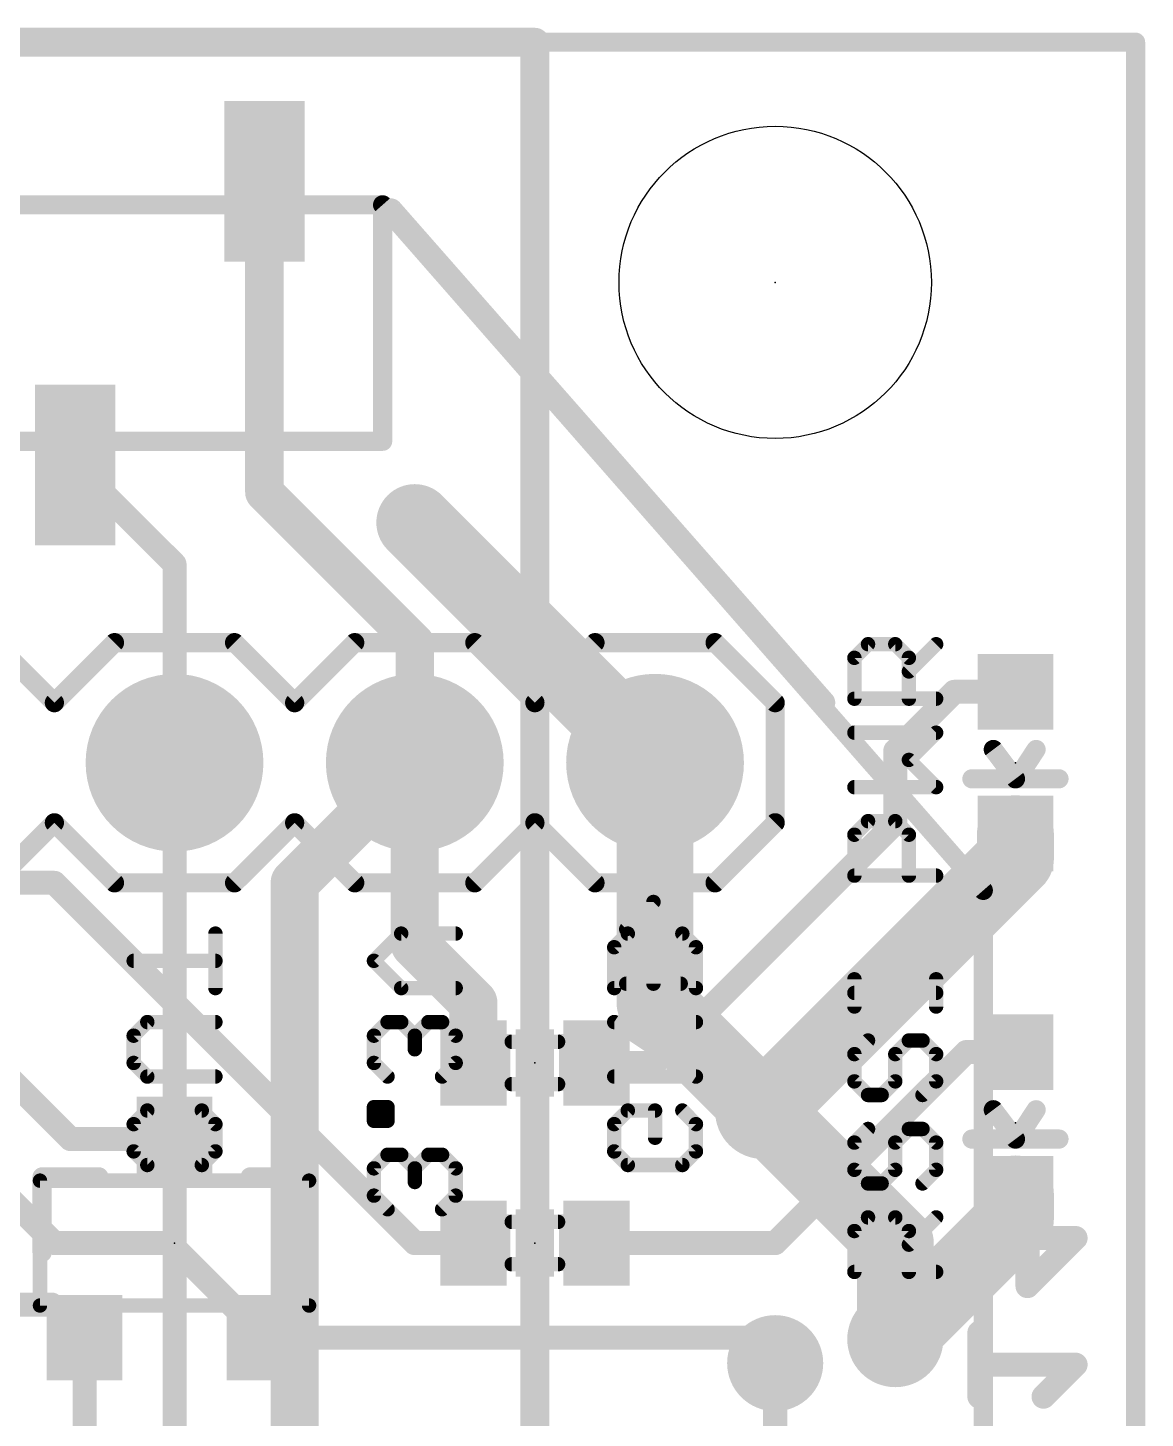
# Model space of a CAD drawing. Extents: x -1.3 to 34.4, y -29.2 to 28.1.
# Drawn here: x 22.58 to 34.39, y 13.39 to 28.09 of the extents above; entities that cross this region are included whole.
import ezdxf

# ---------------------------------------------------------------- set-up
doc = ezdxf.new("R2010")
doc.units = 0
for name, color, linetype in [('1', 12, 'CONTINUOUS'), ('16', 132, 'CONTINUOUS'), ('17', 110, 'CONTINUOUS'), ('18', 110, 'CONTINUOUS'), ('20', 53, 'CONTINUOUS'), ('21', 41, 'CONTINUOUS'), ('22', 40, 'CONTINUOUS'), ('23', 53, 'CONTINUOUS'), ('51', 53, 'CONTINUOUS')]:
    doc.layers.add(name, color=color, linetype=linetype)

# ---------------------------------------------------------------- blocks, each defined once
blk = doc.blocks.new('RECT')
blk.add_solid([(-0.5, -0.5), (0.5, -0.5), (-0.5, 0.5), (0.5, 0.5)])
blk = doc.blocks.new('ROUNDP')
at = {"const_width": 0.5}
blk.add_lwpolyline([(0, -0.25, 1), (0, 0.25, 1), (0, -0.25)], format="xyb", dxfattribs=at)
blk = doc.blocks.new('ROUNDV')
at = {"const_width": 0.5}
blk.add_lwpolyline([(0, -0.25, 1), (0, 0.25, 1), (0, -0.25)], format="xyb", dxfattribs=at)

msp = doc.modelspace()

# ---------------------------------------------------------------- linework, layer by layer
at = {"layer": '1'}
for points, const_width in [([(0, 27.94), (27.94, 27.94)], 0.3048), ([(27.94, 27.94), (27.94, 0)], 0.3048), ([(25.08, 23.18), (25.08, 26.47)], 0.4064), ([(24.13, 22.42), (23.08, 23.47)], 0.254), ([(26.67, 21.59), (25.08, 23.18)], 0.4064), ([(24.13, 20.32), (24.13, 22.42)], 0.254), ([(26.67, 20.32), (26.67, 21.59)], 0.4064), ([(31.75, 20.447), (32.373, 21.07)], 0.254), ([(32.373, 21.07), (33.02, 21.07)], 0.254), ([(26.67, 20.32), (26.67, 18.4)], 0.508), ([(31.75, 19.685), (31.75, 20.447)], 0.254), ([(33.02, 19.57), (33.02, 19.304)], 0.8128), ([(29.21, 17.145), (31.75, 19.685)], 0.254), ([(33.02, 19.304), (30.353, 16.637)], 0.8128), ([(22.86, 19.05), (15.24, 19.05)], 0.254), ([(26.67, 15.24), (22.86, 19.05)], 0.254), ([(26.67, 18.4), (27.29, 17.78)], 0.508), ([(27.29, 17.78), (27.29, 17.145)], 0.508), ([(23.03, 16.34), (22.098, 17.272)], 0.254), ([(30.48, 15.24), (32.5, 17.26)], 0.254), ([(32.5, 17.26), (33.02, 17.26)], 0.254), ([(28.59, 17.145), (29.21, 17.145)], 0.254), ([(24.13, 16.34), (23.03, 16.34)], 0.254), ([(33.02, 15.76), (33.02, 15.494)], 0.8128), ([(22.21, 15.89), (22.86, 15.24)], 0.254), ([(33.02, 15.494), (31.75, 14.224)], 0.8128), ([(22.86, 15.24), (24.08, 15.24)], 0.254), ([(24.08, 15.24), (25.08, 14.24)], 0.254), ([(27.29, 15.24), (26.67, 15.24)], 0.254), ([(28.59, 15.24), (30.48, 15.24)], 0.254), ([(21.59, 14.59), (22.83, 14.59)], 0.254), ([(22.83, 14.59), (23.18, 14.24)], 0.254), ([(23.18, 14.24), (23.18, 12.761)], 0.254), ([(25.08, 14.24), (30.21, 14.24)], 0.254), ([(30.21, 14.24), (30.48, 13.97)], 0.254)]:
    msp.add_lwpolyline(points, dxfattribs=dict(at, const_width=const_width))
for points, const_width in [([(28.0162, 27.94, 1), (27.8638, 27.94)], 0.1524), ([(27.94, 27.8638, 1), (27.94, 28.0162)], 0.1524), ([(25.1816, 26.47, 1), (24.9784, 26.47)], 0.2032), ([(23.1249, 23.5149, 1), (23.0351, 23.4251)], 0.127), ([(25.1518, 23.2518, 1), (25.0082, 23.1082)], 0.2032), ([(24.9784, 23.18, 1), (25.1816, 23.18)], 0.2032), ([(24.1935, 22.42, 1), (24.0665, 22.42)], 0.127), ([(24.0851, 22.3751, 1), (24.1749, 22.4649)], 0.127), ([(26.7716, 21.59, 1), (26.5684, 21.59)], 0.2032), ([(26.5982, 21.5182, 1), (26.7418, 21.6618)], 0.2032), ([(32.373, 21.1335, 1), (32.373, 21.0065)], 0.127), ([(32.4179, 21.0251, 1), (32.3281, 21.1149)], 0.127), ([(33.02, 21.0065, 1), (33.02, 21.1335)], 0.127), ([(26.797, 20.32, 1), (26.543, 20.32)], 0.254), ([(31.8135, 20.447, 1), (31.6865, 20.447)], 0.127), ([(31.7051, 20.4919, 1), (31.7949, 20.4021)], 0.127), ([(24.0665, 20.32, 1), (24.1935, 20.32)], 0.127), ([(26.5684, 20.32, 1), (26.7716, 20.32)], 0.2032), ([(33.2232, 19.57, 1), (32.8168, 19.57)], 0.4064), ([(31.6865, 19.685, 1), (31.8135, 19.685)], 0.127), ([(31.7949, 19.6401, 1), (31.7051, 19.7299)], 0.127), ([(33.1637, 19.1603, 1), (32.8763, 19.4477)], 0.4064), ([(32.8168, 19.304, 1), (33.2232, 19.304)], 0.4064), ([(22.9049, 19.0949, 1), (22.8151, 19.0051)], 0.127), ([(22.86, 18.9865, 1), (22.86, 19.1135)], 0.127), ([(26.7598, 18.4898, 1), (26.5802, 18.3102)], 0.254), ([(26.543, 18.4, 1), (26.797, 18.4)], 0.254), ([(27.417, 17.78, 1), (27.163, 17.78)], 0.254), ([(27.2002, 17.6902, 1), (27.3798, 17.8698)], 0.254), ([(32.5, 17.3235, 1), (32.5, 17.1965)], 0.127), ([(32.5449, 17.2151, 1), (32.4551, 17.3049)], 0.127), ([(33.02, 17.1965, 1), (33.02, 17.3235)], 0.127), ([(27.163, 17.145, 1), (27.417, 17.145)], 0.254), ([(28.59, 17.2085, 1), (28.59, 17.0815)], 0.127), ([(29.1651, 17.1899, 1), (29.2549, 17.1001)], 0.127), ([(29.21, 17.0815, 1), (29.21, 17.2085)], 0.127), ([(30.2093, 16.7807, 1), (30.4967, 16.4933)], 0.4064), ([(23.03, 16.4035, 1), (23.03, 16.2765)], 0.127), ([(22.9851, 16.2951, 1), (23.0749, 16.3849)], 0.127), ([(24.13, 16.2765, 1), (24.13, 16.4035)], 0.127), ([(33.2232, 15.76, 1), (32.8168, 15.76)], 0.4064), ([(33.1637, 15.3503, 1), (32.8763, 15.6377)], 0.4064), ([(32.8168, 15.494, 1), (33.2232, 15.494)], 0.4064), ([(22.86, 15.3035, 1), (22.86, 15.1765)], 0.127), ([(22.8151, 15.1951, 1), (22.9049, 15.2849)], 0.127), ([(24.1249, 15.2849, 1), (24.0351, 15.1951)], 0.127), ([(24.08, 15.1765, 1), (24.08, 15.3035)], 0.127), ([(26.67, 15.3035, 1), (26.67, 15.1765)], 0.127), ([(26.6251, 15.1951, 1), (26.7149, 15.2849)], 0.127), ([(27.29, 15.1765, 1), (27.29, 15.3035)], 0.127), ([(28.59, 15.3035, 1), (28.59, 15.1765)], 0.127), ([(30.4351, 15.2849, 1), (30.5249, 15.1951)], 0.127), ([(30.48, 15.1765, 1), (30.48, 15.3035)], 0.127), ([(22.8749, 14.6349, 1), (22.7851, 14.5451)], 0.127), ([(22.83, 14.5265, 1), (22.83, 14.6535)], 0.127), ([(31.6063, 14.3677, 1), (31.8937, 14.0803)], 0.4064), ([(23.2435, 14.24, 1), (23.1165, 14.24)], 0.127), ([(23.1351, 14.1951, 1), (23.2249, 14.2849)], 0.127), ([(25.08, 14.3035, 1), (25.08, 14.1765)], 0.127), ([(25.0351, 14.1951, 1), (25.1249, 14.2849)], 0.127), ([(30.2549, 14.2849, 1), (30.1651, 14.1951)], 0.127), ([(30.21, 14.1765, 1), (30.21, 14.3035)], 0.127), ([(30.4351, 13.9251, 1), (30.5249, 14.0149)], 0.127)]:
    msp.add_lwpolyline(points, format="xyb", dxfattribs=dict(at, const_width=const_width))
at = {"layer": '16'}
for points, const_width in [([(0, 27.94), (27.94, 27.94)], 0.3048), ([(27.94, 27.94), (27.94, 0)], 0.3048), ([(29.21, 20.32), (26.67, 22.86)], 0.8128), ([(29.21, 20.32), (29.21, 17.78)], 0.8128), ([(24.13, 17.78), (24.13, 20.32)], 0.254), ([(25.4, 19.05), (26.67, 20.32)], 0.508), ([(25.4, 12.7), (25.4, 19.05)], 0.508), ([(29.21, 17.78), (30.353, 16.637)], 0.8128), ([(24.13, 17.78), (24.13, 12.7)], 0.254), ([(30.353, 16.637), (31.75, 15.24)], 0.8128), ([(31.75, 15.24), (31.75, 14.224)], 0.8128), ([(33.1474, 14.7848), (33.1474, 15.4627)], 0.254), ([(32.639, 15.2932), (33.6559, 15.2932)], 0.254), ([(33.6559, 15.2932), (33.1474, 14.7848)], 0.254), ([(32.639, 13.6154), (32.639, 14.2933)], 0.254), ([(30.48, 13.97), (30.48, 11.43)], 0.254), ([(33.6559, 13.9544), (32.639, 13.9544)], 0.254), ([(33.3169, 13.6154), (33.6559, 13.9544)], 0.254)]:
    msp.add_lwpolyline(points, dxfattribs=dict(at, const_width=const_width))
for points, const_width in [([(28.0162, 27.94, 1), (27.8638, 27.94)], 0.1524), ([(27.94, 27.8638, 1), (27.94, 28.0162)], 0.1524), ([(26.8137, 23.0037, 1), (26.5263, 22.7163)], 0.4064), ([(29.4132, 20.32, 1), (29.0068, 20.32)], 0.4064), ([(29.0663, 20.1763, 1), (29.3537, 20.4637)], 0.4064), ([(24.1935, 20.32, 1), (24.0665, 20.32)], 0.127), ([(26.7598, 20.2302, 1), (26.5802, 20.4098)], 0.254), ([(25.527, 19.05, 1), (25.273, 19.05)], 0.254), ([(25.3102, 19.1398, 1), (25.4898, 18.9602)], 0.254), ([(29.3537, 17.9237, 1), (29.0663, 17.6363)], 0.4064), ([(29.0068, 17.78, 1), (29.4132, 17.78)], 0.4064), ([(24.1935, 17.78, 1), (24.0665, 17.78)], 0.127), ([(24.0665, 17.78, 1), (24.1935, 17.78)], 0.127), ([(30.4967, 16.7807, 1), (30.2093, 16.4933)], 0.4064), ([(30.2093, 16.4933, 1), (30.4967, 16.7807)], 0.4064), ([(31.9532, 15.24, 1), (31.5468, 15.24)], 0.4064), ([(31.6063, 15.0963, 1), (31.8937, 15.3837)], 0.4064), ([(33.2109, 15.4627, 1), (33.0839, 15.4627)], 0.127), ([(32.639, 15.3567, 1), (32.639, 15.2297)], 0.127), ([(33.7008, 15.2483, 1), (33.611, 15.3381)], 0.127), ([(33.6559, 15.2297, 1), (33.6559, 15.3567)], 0.127), ([(33.1025, 14.8297, 1), (33.1923, 14.7399)], 0.127), ([(33.0839, 14.7848, 1), (33.2109, 14.7848)], 0.127), ([(31.5468, 14.224, 1), (31.9532, 14.224)], 0.4064), ([(32.7025, 14.2933, 1), (32.5755, 14.2933)], 0.127), ([(30.5435, 13.97, 1), (30.4165, 13.97)], 0.127), ([(32.639, 14.0179, 1), (32.639, 13.8909)], 0.127), ([(33.7008, 13.9095, 1), (33.611, 13.9993)], 0.127), ([(33.6559, 13.8909, 1), (33.6559, 14.0179)], 0.127), ([(32.5755, 13.6154, 1), (32.7025, 13.6154)], 0.127), ([(33.272, 13.6603, 1), (33.3618, 13.5705)], 0.127)]:
    msp.add_lwpolyline(points, format="xyb", dxfattribs=dict(at, const_width=const_width))
at = {"layer": '20', "const_width": 0.2032}
for points in [[(0, 27.94), (34.29, 27.94)], [(34.29, 0), (34.29, 27.94)]]:
    msp.add_lwpolyline(points, dxfattribs=at)
at = {"layer": '20', "const_width": 0.1016}
for points in [[(34.3408, 27.94, 1), (34.2392, 27.94)], [(34.29, 27.8892, 1), (34.29, 27.9908)]]:
    msp.add_lwpolyline(points, format="xyb", dxfattribs=at)
at = {"layer": '20'}
msp.add_circle((30.48, 25.4), 1.651, dxfattribs=at)
at = {"layer": '21'}
for points, const_width in [([(26.33, 26.22), (25.68, 26.22)], 0.2032), ([(26.33, 23.72), (26.33, 26.22)], 0.2032), ([(26.416, 26.162), (30.988, 20.955)], 0.254), ([(25.68, 23.72), (26.33, 23.72)], 0.2032), ([(22.225, 21.59), (22.86, 20.955)], 0.2032), ([(23.495, 21.59), (22.86, 20.955)], 0.2032), ([(23.495, 21.59), (24.765, 21.59)], 0.2032), ([(24.765, 21.59), (25.4, 20.955)], 0.2032), ([(26.035, 21.59), (25.4, 20.955)], 0.2032), ([(26.035, 21.59), (27.305, 21.59)], 0.2032), ([(27.305, 21.59), (27.94, 20.955)], 0.2032), ([(28.575, 21.59), (27.94, 20.955)], 0.2032), ([(28.575, 21.59), (29.845, 21.59)], 0.2032), ([(29.845, 21.59), (30.48, 20.955)], 0.2032), ([(31.3175, 21.4294), (31.4615, 21.5735)], 0.1524), ([(31.4615, 21.5735), (31.7496, 21.5735)], 0.1524), ([(31.7496, 21.5735), (31.8937, 21.4294)], 0.1524), ([(31.8937, 21.2854), (32.1818, 21.5735)], 0.1524), ([(31.3175, 20.9972), (31.3175, 21.4294)], 0.1524), ([(31.8937, 21.4294), (31.8937, 20.9972)], 0.1524), ([(30.48, 20.955), (30.48, 19.685)], 0.2032), ([(32.1818, 20.9972), (31.3175, 20.9972)], 0.1524), ([(32.1818, 20.6379), (31.3175, 20.6379)], 0.1524), ([(31.8937, 20.3498), (32.1818, 20.6379)], 0.1524), ([(33.02, 20.15), (32.7862, 20.46)], 0.2032), ([(33.0454, 20.1654), (33.2384, 20.46)], 0.2032), ([(32.1818, 20.0617), (31.8937, 20.3498)], 0.1524), ([(32.56, 20.15), (33.02, 20.15)], 0.2032), ([(33.48, 20.15), (33.02, 20.15)], 0.2032), ([(31.3175, 20.0617), (32.1818, 20.0617)], 0.1524), ([(22.86, 19.685), (22.225, 19.05)], 0.2032), ([(22.86, 19.685), (23.495, 19.05)], 0.2032), ([(25.4, 19.685), (24.765, 19.05)], 0.2032), ([(25.4, 19.685), (26.035, 19.05)], 0.2032), ([(27.94, 19.685), (27.305, 19.05)], 0.2032), ([(27.94, 19.685), (28.575, 19.05)], 0.2032), ([(30.48, 19.685), (29.845, 19.05)], 0.2032), ([(31.3175, 19.5584), (31.4615, 19.7024)], 0.1524), ([(31.4615, 19.7024), (31.7496, 19.7024)], 0.1524), ([(31.7496, 19.7024), (31.8937, 19.5584)], 0.1524), ([(31.3175, 19.1262), (31.3175, 19.5584)], 0.1524), ([(31.8937, 19.5584), (31.8937, 19.1262)], 0.1524), ([(24.765, 19.05), (23.495, 19.05)], 0.2032), ([(27.305, 19.05), (26.035, 19.05)], 0.2032), ([(29.845, 19.05), (28.575, 19.05)], 0.2032), ([(32.1818, 19.1262), (31.3175, 19.1262)], 0.1524), ([(28.9052, 18.5594), (29.1933, 18.8475)], 0.1524), ([(29.1933, 18.8475), (29.1933, 17.9832)], 0.1524), ([(31.3175, 17.7418), (31.3175, 18.0299)], 0.1524), ([(32.1818, 17.7418), (32.1818, 18.0299)], 0.1524), ([(28.9052, 17.9832), (29.4814, 17.9832)], 0.1524), ([(32.1818, 17.8858), (31.3175, 17.8858)], 0.1524), ([(31.4615, 17.3825), (31.3175, 17.2384)], 0.1524), ([(31.7496, 17.2384), (31.8937, 17.3825)], 0.1524), ([(31.8937, 17.3825), (32.0377, 17.3825)], 0.1524), ([(32.0377, 17.3825), (32.1818, 17.2384)], 0.1524), ([(31.3175, 17.2384), (31.3175, 16.9503)], 0.1524), ([(31.7496, 16.9503), (31.7496, 17.2384)], 0.1524), ([(32.1818, 17.2384), (32.1818, 16.9503)], 0.1524), ([(31.3175, 16.9503), (31.4615, 16.8062)], 0.1524), ([(31.6056, 16.8062), (31.7496, 16.9503)], 0.1524), ([(32.1818, 16.9503), (32.0377, 16.8062)], 0.1524), ([(31.4615, 16.8062), (31.6056, 16.8062)], 0.1524), ([(33.02, 16.34), (32.7862, 16.65)], 0.2032), ([(33.0454, 16.3554), (33.2384, 16.65)], 0.2032), ([(31.4615, 16.4469), (31.3175, 16.3029)], 0.1524), ([(31.7496, 16.3029), (31.8937, 16.4469)], 0.1524), ([(31.8937, 16.4469), (32.0377, 16.4469)], 0.1524), ([(32.0377, 16.4469), (32.1818, 16.3029)], 0.1524), ([(31.3175, 16.3029), (31.3175, 16.0148)], 0.1524), ([(31.7496, 16.0148), (31.7496, 16.3029)], 0.1524), ([(32.1818, 16.3029), (32.1818, 16.0148)], 0.1524), ([(32.56, 16.34), (33.02, 16.34)], 0.2032), ([(33.48, 16.34), (33.02, 16.34)], 0.2032), ([(23.33, 15.94), (22.73, 15.94)], 0.2032), ([(22.73, 15.94), (22.73, 15.14)], 0.2032), ([(24.93, 15.94), (25.53, 15.94)], 0.2032), ([(25.53, 15.94), (25.53, 15.14)], 0.2032), ([(31.3175, 16.0148), (31.4615, 15.8707)], 0.1524), ([(31.6056, 15.8707), (31.7496, 16.0148)], 0.1524), ([(32.1818, 16.0148), (32.0377, 15.8707)], 0.1524), ([(31.4615, 15.8707), (31.6056, 15.8707)], 0.1524), ([(31.3175, 15.3674), (31.4615, 15.5114)], 0.1524), ([(31.4615, 15.5114), (31.7496, 15.5114)], 0.1524), ([(31.7496, 15.5114), (31.8937, 15.3674)], 0.1524), ([(31.8937, 15.2233), (32.1818, 15.5114)], 0.1524), ([(31.3175, 14.9352), (31.3175, 15.3674)], 0.1524), ([(31.8937, 15.3674), (31.8937, 14.9352)], 0.1524), ([(32.1818, 14.9352), (31.3175, 14.9352)], 0.1524)]:
    msp.add_lwpolyline(points, dxfattribs=dict(at, const_width=const_width))
for points, const_width in [([(25.68, 26.2708, 1), (25.68, 26.1692)], 0.1016), ([(26.3808, 26.22, 1), (26.2792, 26.22)], 0.1016), ([(26.33, 26.1692, 1), (26.33, 26.2708)], 0.1016), ([(26.4637, 26.2039, 1), (26.3683, 26.1201)], 0.127), ([(25.68, 23.7708, 1), (25.68, 23.6692)], 0.1016), ([(26.33, 23.6692, 1), (26.33, 23.7708)], 0.1016), ([(26.2792, 23.72, 1), (26.3808, 23.72)], 0.1016), ([(23.495, 21.6408, 1), (23.495, 21.5392)], 0.1016), ([(23.5309, 21.5541, 1), (23.4591, 21.6259)], 0.1016), ([(24.8009, 21.6259, 1), (24.7291, 21.5541)], 0.1016), ([(24.765, 21.5392, 1), (24.765, 21.6408)], 0.1016), ([(26.035, 21.6408, 1), (26.035, 21.5392)], 0.1016), ([(26.0709, 21.5541, 1), (25.9991, 21.6259)], 0.1016), ([(27.3409, 21.6259, 1), (27.2691, 21.5541)], 0.1016), ([(27.305, 21.5392, 1), (27.305, 21.6408)], 0.1016), ([(28.575, 21.6408, 1), (28.575, 21.5392)], 0.1016), ([(28.6109, 21.5541, 1), (28.5391, 21.6259)], 0.1016), ([(29.8809, 21.6259, 1), (29.8091, 21.5541)], 0.1016), ([(29.845, 21.5392, 1), (29.845, 21.6408)], 0.1016), ([(31.4615, 21.6116, 1), (31.4615, 21.5354)], 0.0762), ([(31.4885, 21.5465, 1), (31.4346, 21.6004)], 0.0762), ([(31.7766, 21.6004, 1), (31.7227, 21.5465)], 0.0762), ([(31.7496, 21.5354, 1), (31.7496, 21.6116)], 0.0762), ([(32.2087, 21.5465, 1), (32.1549, 21.6004)], 0.0762), ([(31.3556, 21.4294, 1), (31.2794, 21.4294)], 0.0762), ([(31.2905, 21.4563, 1), (31.3444, 21.4025)], 0.0762), ([(31.9318, 21.4294, 1), (31.8556, 21.4294)], 0.0762), ([(31.8667, 21.4025, 1), (31.9206, 21.4563)], 0.0762), ([(31.8667, 21.3123, 1), (31.9206, 21.2584)], 0.0762), ([(22.8241, 20.9909, 1), (22.8959, 20.9191)], 0.1016), ([(22.8241, 20.9191, 1), (22.8959, 20.9909)], 0.1016), ([(25.3641, 20.9909, 1), (25.4359, 20.9191)], 0.1016), ([(25.3641, 20.9191, 1), (25.4359, 20.9909)], 0.1016), ([(27.9041, 20.9909, 1), (27.9759, 20.9191)], 0.1016), ([(27.9041, 20.9191, 1), (27.9759, 20.9909)], 0.1016), ([(30.5308, 20.955, 1), (30.4292, 20.955)], 0.1016), ([(30.4441, 20.9191, 1), (30.5159, 20.9909)], 0.1016), ([(30.9403, 20.9131, 1), (31.0357, 20.9969)], 0.127), ([(31.3175, 21.0353, 1), (31.3175, 20.9591)], 0.0762), ([(31.2794, 20.9972, 1), (31.3556, 20.9972)], 0.0762), ([(31.8556, 20.9972, 1), (31.9318, 20.9972)], 0.0762), ([(32.1818, 20.9591, 1), (32.1818, 21.0353)], 0.0762), ([(31.3175, 20.676, 1), (31.3175, 20.5998)], 0.0762), ([(32.2087, 20.611, 1), (32.1549, 20.6649)], 0.0762), ([(32.1818, 20.5998, 1), (32.1818, 20.676)], 0.0762), ([(32.8268, 20.4906, 1), (32.7456, 20.4294)], 0.1016), ([(33.2809, 20.4322, 1), (33.1959, 20.4878)], 0.1016), ([(31.9206, 20.3768, 1), (31.8667, 20.3229)], 0.0762), ([(31.8667, 20.3768, 1), (31.9206, 20.3229)], 0.0762), ([(32.56, 20.2008, 1), (32.56, 20.0992)], 0.1016), ([(33.02, 20.2008, 1), (33.02, 20.0992)], 0.1016), ([(32.9794, 20.1194, 1), (33.0606, 20.1806)], 0.1016), ([(33.0029, 20.1932, 1), (33.0879, 20.1376)], 0.1016), ([(33.02, 20.0992, 1), (33.02, 20.2008)], 0.1016), ([(33.48, 20.0992, 1), (33.48, 20.2008)], 0.1016), ([(31.3175, 20.0998, 1), (31.3175, 20.0236)], 0.0762), ([(32.1549, 20.0348, 1), (32.2087, 20.0887)], 0.0762), ([(32.1818, 20.0236, 1), (32.1818, 20.0998)], 0.0762), ([(22.8959, 19.7209, 1), (22.8241, 19.6491)], 0.1016), ([(22.8959, 19.6491, 1), (22.8241, 19.7209)], 0.1016), ([(25.4359, 19.7209, 1), (25.3641, 19.6491)], 0.1016), ([(25.4359, 19.6491, 1), (25.3641, 19.7209)], 0.1016), ([(27.9759, 19.7209, 1), (27.9041, 19.6491)], 0.1016), ([(27.9759, 19.6491, 1), (27.9041, 19.7209)], 0.1016), ([(30.4292, 19.685, 1), (30.5308, 19.685)], 0.1016), ([(30.5159, 19.6491, 1), (30.4441, 19.7209)], 0.1016), ([(31.4615, 19.7405, 1), (31.4615, 19.6643)], 0.0762), ([(31.4885, 19.6755, 1), (31.4346, 19.7294)], 0.0762), ([(31.7766, 19.7294, 1), (31.7227, 19.6755)], 0.0762), ([(31.7496, 19.6643, 1), (31.7496, 19.7405)], 0.0762), ([(31.2905, 19.5853, 1), (31.3444, 19.5314)], 0.0762), ([(31.3556, 19.5584, 1), (31.2794, 19.5584)], 0.0762), ([(31.9318, 19.5584, 1), (31.8556, 19.5584)], 0.0762), ([(31.8667, 19.5314, 1), (31.9206, 19.5853)], 0.0762), ([(23.495, 19.1008, 1), (23.495, 18.9992)], 0.1016), ([(23.4591, 19.0141, 1), (23.5309, 19.0859)], 0.1016), ([(24.7291, 19.0859, 1), (24.8009, 19.0141)], 0.1016), ([(24.765, 18.9992, 1), (24.765, 19.1008)], 0.1016), ([(26.035, 19.1008, 1), (26.035, 18.9992)], 0.1016), ([(25.9991, 19.0141, 1), (26.0709, 19.0859)], 0.1016), ([(27.2691, 19.0859, 1), (27.3409, 19.0141)], 0.1016), ([(27.305, 18.9992, 1), (27.305, 19.1008)], 0.1016), ([(28.575, 19.1008, 1), (28.575, 18.9992)], 0.1016), ([(28.5391, 19.0141, 1), (28.6109, 19.0859)], 0.1016), ([(29.8091, 19.0859, 1), (29.8809, 19.0141)], 0.1016), ([(29.845, 18.9992, 1), (29.845, 19.1008)], 0.1016), ([(31.3175, 19.1643, 1), (31.3175, 19.0881)], 0.0762), ([(31.2794, 19.1262, 1), (31.3556, 19.1262)], 0.0762), ([(31.8556, 19.1262, 1), (31.9318, 19.1262)], 0.0762), ([(32.1818, 19.0881, 1), (32.1818, 19.1643)], 0.0762), ([(29.2314, 18.8475, 1), (29.1552, 18.8475)], 0.0762), ([(29.2203, 18.8206, 1), (29.1664, 18.8745)], 0.0762), ([(28.8783, 18.5864, 1), (28.9321, 18.5325)], 0.0762), ([(31.3556, 18.0299, 1), (31.2794, 18.0299)], 0.0762), ([(32.2199, 18.0299, 1), (32.1437, 18.0299)], 0.0762), ([(28.9052, 18.0213, 1), (28.9052, 17.9451)], 0.0762), ([(29.1552, 17.9832, 1), (29.2314, 17.9832)], 0.0762), ([(29.4814, 17.9451, 1), (29.4814, 18.0213)], 0.0762), ([(31.3175, 17.9239, 1), (31.3175, 17.8477)], 0.0762), ([(32.1818, 17.8477, 1), (32.1818, 17.9239)], 0.0762), ([(31.2794, 17.7418, 1), (31.3556, 17.7418)], 0.0762), ([(32.1437, 17.7418, 1), (32.2199, 17.7418)], 0.0762), ([(31.4885, 17.3555, 1), (31.4346, 17.4094)], 0.0762), ([(31.8937, 17.4206, 1), (31.8937, 17.3444)], 0.0762), ([(31.9206, 17.3555, 1), (31.8667, 17.4094)], 0.0762), ([(32.0647, 17.4094, 1), (32.0108, 17.3555)], 0.0762), ([(32.0377, 17.3444, 1), (32.0377, 17.4206)], 0.0762), ([(31.3556, 17.2384, 1), (31.2794, 17.2384)], 0.0762), ([(31.2905, 17.2653, 1), (31.3444, 17.2115)], 0.0762), ([(31.7877, 17.2384, 1), (31.7115, 17.2384)], 0.0762), ([(31.7227, 17.2653, 1), (31.7766, 17.2115)], 0.0762), ([(32.2199, 17.2384, 1), (32.1437, 17.2384)], 0.0762), ([(32.1549, 17.2115, 1), (32.2087, 17.2653)], 0.0762), ([(31.3444, 16.9772, 1), (31.2905, 16.9234)], 0.0762), ([(31.2794, 16.9503, 1), (31.3556, 16.9503)], 0.0762), ([(31.7115, 16.9503, 1), (31.7877, 16.9503)], 0.0762), ([(31.7766, 16.9234, 1), (31.7227, 16.9772)], 0.0762), ([(32.1437, 16.9503, 1), (32.2199, 16.9503)], 0.0762), ([(32.2087, 16.9234, 1), (32.1549, 16.9772)], 0.0762), ([(31.4615, 16.8443, 1), (31.4615, 16.7681)], 0.0762), ([(31.4346, 16.7793, 1), (31.4885, 16.8332)], 0.0762), ([(31.5786, 16.8332, 1), (31.6325, 16.7793)], 0.0762), ([(31.6056, 16.7681, 1), (31.6056, 16.8443)], 0.0762), ([(32.0108, 16.8332, 1), (32.0647, 16.7793)], 0.0762), ([(32.8268, 16.6806, 1), (32.7456, 16.6194)], 0.1016), ([(33.2809, 16.6222, 1), (33.1959, 16.6778)], 0.1016), ([(31.4885, 16.42, 1), (31.4346, 16.4739)], 0.0762), ([(31.8937, 16.485, 1), (31.8937, 16.4088)], 0.0762), ([(31.9206, 16.42, 1), (31.8667, 16.4739)], 0.0762), ([(32.0647, 16.4739, 1), (32.0108, 16.42)], 0.0762), ([(32.0377, 16.4088, 1), (32.0377, 16.485)], 0.0762), ([(31.2905, 16.3298, 1), (31.3444, 16.2759)], 0.0762), ([(31.3556, 16.3029, 1), (31.2794, 16.3029)], 0.0762), ([(31.7877, 16.3029, 1), (31.7115, 16.3029)], 0.0762), ([(31.7227, 16.3298, 1), (31.7766, 16.2759)], 0.0762), ([(32.2199, 16.3029, 1), (32.1437, 16.3029)], 0.0762), ([(32.1549, 16.2759, 1), (32.2087, 16.3298)], 0.0762), ([(32.56, 16.3908, 1), (32.56, 16.2892)], 0.1016), ([(33.02, 16.3908, 1), (33.02, 16.2892)], 0.1016), ([(32.9794, 16.3094, 1), (33.0606, 16.3706)], 0.1016), ([(33.0029, 16.3832, 1), (33.0879, 16.3276)], 0.1016), ([(33.02, 16.2892, 1), (33.02, 16.3908)], 0.1016), ([(33.48, 16.2892, 1), (33.48, 16.3908)], 0.1016), ([(22.73, 15.9908, 1), (22.73, 15.8892)], 0.1016), ([(22.7808, 15.94, 1), (22.6792, 15.94)], 0.1016), ([(23.33, 15.8892, 1), (23.33, 15.9908)], 0.1016), ([(24.93, 15.9908, 1), (24.93, 15.8892)], 0.1016), ([(25.5808, 15.94, 1), (25.4792, 15.94)], 0.1016), ([(25.53, 15.8892, 1), (25.53, 15.9908)], 0.1016), ([(31.3444, 16.0417, 1), (31.2905, 15.9878)], 0.0762), ([(31.2794, 16.0148, 1), (31.3556, 16.0148)], 0.0762), ([(31.7115, 16.0148, 1), (31.7877, 16.0148)], 0.0762), ([(31.7766, 15.9878, 1), (31.7227, 16.0417)], 0.0762), ([(32.1437, 16.0148, 1), (32.2199, 16.0148)], 0.0762), ([(32.2087, 15.9878, 1), (32.1549, 16.0417)], 0.0762), ([(31.4615, 15.9088, 1), (31.4615, 15.8326)], 0.0762), ([(31.4346, 15.8438, 1), (31.4885, 15.8977)], 0.0762), ([(31.5786, 15.8977, 1), (31.6325, 15.8438)], 0.0762), ([(31.6056, 15.8326, 1), (31.6056, 15.9088)], 0.0762), ([(32.0108, 15.8977, 1), (32.0647, 15.8438)], 0.0762), ([(31.4615, 15.5495, 1), (31.4615, 15.4733)], 0.0762), ([(31.4885, 15.4845, 1), (31.4346, 15.5384)], 0.0762), ([(31.7766, 15.5384, 1), (31.7227, 15.4845)], 0.0762), ([(31.7496, 15.4733, 1), (31.7496, 15.5495)], 0.0762), ([(32.2087, 15.4845, 1), (32.1549, 15.5384)], 0.0762), ([(31.3556, 15.3674, 1), (31.2794, 15.3674)], 0.0762), ([(31.9318, 15.3674, 1), (31.8556, 15.3674)], 0.0762), ([(31.2905, 15.3943, 1), (31.3444, 15.3404)], 0.0762), ([(31.8667, 15.3404, 1), (31.9206, 15.3943)], 0.0762), ([(22.6792, 15.14, 1), (22.7808, 15.14)], 0.1016), ([(25.4792, 15.14, 1), (25.5808, 15.14)], 0.1016), ([(31.8667, 15.2503, 1), (31.9206, 15.1964)], 0.0762), ([(31.3175, 14.9733, 1), (31.3175, 14.8971)], 0.0762), ([(32.1818, 14.8971, 1), (32.1818, 14.9733)], 0.0762), ([(31.2794, 14.9352, 1), (31.3556, 14.9352)], 0.0762), ([(31.8556, 14.9352, 1), (31.9318, 14.9352)], 0.0762)]:
    msp.add_lwpolyline(points, format="xyb", dxfattribs=dict(at, const_width=const_width))
at = {"layer": '22', "const_width": 0.1524}
for points in [[(24.5625, 17.9367), (24.5625, 18.5129)], [(26.2382, 18.2248), (26.5263, 18.5129)], [(26.5263, 18.5129), (27.1025, 18.5129)], [(28.7782, 18.3689), (28.9223, 18.5129)], [(28.9223, 18.5129), (29.4985, 18.5129)], [(29.4985, 18.5129), (29.6425, 18.3689)], [(28.7782, 17.9367), (28.7782, 18.3689)], [(29.6425, 18.3689), (29.6425, 17.9367)], [(23.6982, 18.2248), (24.5625, 18.2248)], [(26.5263, 17.9367), (26.2382, 18.2248)], [(27.1025, 17.9367), (26.5263, 17.9367)], [(29.6425, 17.9367), (28.7782, 17.9367)], [(23.6982, 17.4333), (23.8423, 17.5774)], [(23.8423, 17.5774), (24.5625, 17.5774)], [(26.3823, 17.5774), (26.2382, 17.4333)], [(26.5263, 17.5774), (26.3823, 17.5774)], [(26.6704, 17.4333), (26.5263, 17.5774)], [(26.8144, 17.5774), (26.6704, 17.4333)], [(26.9585, 17.5774), (26.8144, 17.5774)], [(27.1025, 17.4333), (26.9585, 17.5774)], [(29.6425, 17.0012), (28.7782, 17.5774)], [(28.7782, 17.5774), (29.6425, 17.5774)], [(23.6982, 17.1452), (23.6982, 17.4333)], [(26.2382, 17.4333), (26.2382, 17.1452)], [(26.6704, 17.4333), (26.6704, 17.2893)], [(27.1025, 17.1452), (27.1025, 17.4333)], [(23.8423, 17.0012), (23.6982, 17.1452)], [(26.2382, 17.1452), (26.3823, 17.0012)], [(26.9585, 17.0012), (27.1025, 17.1452)], [(24.5625, 17.0012), (23.8423, 17.0012)], [(28.7782, 17.0012), (29.6425, 17.0012)], [(23.6982, 16.4978), (23.8423, 16.6419)], [(23.8423, 16.6419), (24.4185, 16.6419)], [(24.4185, 16.6419), (24.5625, 16.4978)], [(26.3823, 16.6775), (26.2382, 16.6775)], [(26.2382, 16.6775), (26.2382, 16.5334)], [(26.3823, 16.5334), (26.3823, 16.6775)], [(28.7782, 16.4978), (28.9223, 16.6419)], [(28.9223, 16.6419), (29.2104, 16.6419)], [(29.2104, 16.6419), (29.2104, 16.3538)], [(29.4985, 16.6419), (29.6425, 16.4978)], [(23.6982, 16.2097), (23.6982, 16.4978)], [(24.5625, 16.4978), (24.5625, 16.2097)], [(26.2382, 16.5334), (26.3823, 16.5334)], [(28.7782, 16.2097), (28.7782, 16.4978)], [(29.6425, 16.4978), (29.6425, 16.2097)], [(23.8423, 16.0656), (23.6982, 16.2097)], [(24.5625, 16.2097), (24.4185, 16.0656)], [(26.3823, 16.1741), (26.2382, 16.0301)], [(26.5263, 16.1741), (26.3823, 16.1741)], [(26.6704, 16.0301), (26.5263, 16.1741)], [(26.8144, 16.1741), (26.6704, 16.0301)], [(26.9585, 16.1741), (26.8144, 16.1741)], [(27.1025, 16.0301), (26.9585, 16.1741)], [(28.9223, 16.0656), (28.7782, 16.2097)], [(29.6425, 16.2097), (29.4985, 16.0656)], [(24.4185, 16.0656), (23.8423, 16.0656)], [(26.2382, 16.0301), (26.2382, 15.7419)], [(26.6704, 16.0301), (26.6704, 15.886)], [(27.1025, 15.7419), (27.1025, 16.0301)], [(29.4985, 16.0656), (28.9223, 16.0656)], [(26.2382, 15.7419), (26.3823, 15.5979)], [(26.9585, 15.5979), (27.1025, 15.7419)]]:
    msp.add_lwpolyline(points, dxfattribs=at)
at = {"layer": '22', "const_width": 0.0762}
for points in [[(24.6006, 18.5129, 1), (24.5244, 18.5129)], [(26.5263, 18.551, 1), (26.5263, 18.4748)], [(26.5533, 18.486, 1), (26.4994, 18.5398)], [(27.1025, 18.4748, 1), (27.1025, 18.551)], [(28.9223, 18.551, 1), (28.9223, 18.4748)], [(28.9492, 18.486, 1), (28.8953, 18.5398)], [(29.5254, 18.5398, 1), (29.4715, 18.486)], [(29.4985, 18.4748, 1), (29.4985, 18.551)], [(28.8163, 18.3689, 1), (28.7401, 18.3689)], [(28.7513, 18.3958, 1), (28.8051, 18.3419)], [(29.6806, 18.3689, 1), (29.6044, 18.3689)], [(29.6156, 18.3419, 1), (29.6695, 18.3958)], [(23.6982, 18.2629, 1), (23.6982, 18.1867)], [(24.5625, 18.1867, 1), (24.5625, 18.2629)], [(26.2651, 18.2517, 1), (26.2113, 18.1979)], [(26.2113, 18.2517, 1), (26.2651, 18.1979)], [(24.5244, 17.9367, 1), (24.6006, 17.9367)], [(26.5263, 17.9748, 1), (26.5263, 17.8986)], [(26.4994, 17.9097, 1), (26.5533, 17.9636)], [(27.1025, 17.8986, 1), (27.1025, 17.9748)], [(28.7782, 17.9748, 1), (28.7782, 17.8986)], [(28.7401, 17.9367, 1), (28.8163, 17.9367)], [(29.6044, 17.9367, 1), (29.6806, 17.9367)], [(29.6425, 17.8986, 1), (29.6425, 17.9748)], [(23.8423, 17.6155, 1), (23.8423, 17.5393)], [(23.8692, 17.5504, 1), (23.8153, 17.6043)], [(24.5625, 17.5393, 1), (24.5625, 17.6155)], [(26.3823, 17.6155, 1), (26.3823, 17.5393)], [(26.4092, 17.5504, 1), (26.3553, 17.6043)], [(26.5533, 17.6043, 1), (26.4994, 17.5504)], [(26.5263, 17.5393, 1), (26.5263, 17.6155)], [(26.8144, 17.6155, 1), (26.8144, 17.5393)], [(26.8414, 17.5504, 1), (26.7875, 17.6043)], [(26.9854, 17.6043, 1), (26.9315, 17.5504)], [(26.9585, 17.5393, 1), (26.9585, 17.6155)], [(28.7993, 17.6091, 1), (28.7571, 17.5457)], [(28.7782, 17.6155, 1), (28.7782, 17.5393)], [(29.6425, 17.5393, 1), (29.6425, 17.6155)], [(23.7363, 17.4333, 1), (23.6601, 17.4333)], [(23.6713, 17.4603, 1), (23.7251, 17.4064)], [(26.2763, 17.4333, 1), (26.2001, 17.4333)], [(26.2113, 17.4603, 1), (26.2651, 17.4064)], [(26.6434, 17.4603, 1), (26.6973, 17.4064)], [(26.7085, 17.4333, 1), (26.6323, 17.4333)], [(26.6434, 17.4064, 1), (26.6973, 17.4603)], [(27.1406, 17.4333, 1), (27.0644, 17.4333)], [(27.0756, 17.4064, 1), (27.1295, 17.4603)], [(23.7251, 17.1722, 1), (23.6713, 17.1183)], [(26.2651, 17.1722, 1), (26.2113, 17.1183)], [(26.6323, 17.2893, 1), (26.7085, 17.2893)], [(27.1295, 17.1183, 1), (27.0756, 17.1722)], [(23.6601, 17.1452, 1), (23.7363, 17.1452)], [(23.8423, 17.0393, 1), (23.8423, 16.9631)], [(23.8153, 16.9742, 1), (23.8692, 17.0281)], [(24.5625, 16.9631, 1), (24.5625, 17.0393)], [(26.2001, 17.1452, 1), (26.2763, 17.1452)], [(26.3553, 16.9742, 1), (26.4092, 17.0281)], [(26.9315, 17.0281, 1), (26.9854, 16.9742)], [(27.0644, 17.1452, 1), (27.1406, 17.1452)], [(28.7782, 17.0393, 1), (28.7782, 16.9631)], [(29.6214, 16.9695, 1), (29.6637, 17.0329)], [(29.6425, 16.9631, 1), (29.6425, 17.0393)], [(23.8423, 16.68, 1), (23.8423, 16.6038)], [(23.8692, 16.6149, 1), (23.8153, 16.6688)], [(24.4454, 16.6688, 1), (24.3915, 16.6149)], [(24.4185, 16.6038, 1), (24.4185, 16.68)], [(26.2382, 16.7156, 1), (26.2382, 16.6394)], [(26.2763, 16.6775, 1), (26.2001, 16.6775)], [(26.4204, 16.6775, 1), (26.3442, 16.6775)], [(26.3823, 16.6394, 1), (26.3823, 16.7156)], [(28.9223, 16.68, 1), (28.9223, 16.6038)], [(28.9492, 16.6149, 1), (28.8953, 16.6688)], [(29.2485, 16.6419, 1), (29.1723, 16.6419)], [(29.2104, 16.6038, 1), (29.2104, 16.68)], [(29.5254, 16.6688, 1), (29.4715, 16.6149)], [(23.7363, 16.4978, 1), (23.6601, 16.4978)], [(23.6713, 16.5248, 1), (23.7251, 16.4709)], [(24.6006, 16.4978, 1), (24.5244, 16.4978)], [(24.5356, 16.4709, 1), (24.5895, 16.5248)], [(26.2382, 16.5715, 1), (26.2382, 16.4953)], [(26.2001, 16.5334, 1), (26.2763, 16.5334)], [(26.3442, 16.5334, 1), (26.4204, 16.5334)], [(26.3823, 16.4953, 1), (26.3823, 16.5715)], [(28.8163, 16.4978, 1), (28.7401, 16.4978)], [(28.7513, 16.5248, 1), (28.8051, 16.4709)], [(29.6806, 16.4978, 1), (29.6044, 16.4978)], [(29.6156, 16.4709, 1), (29.6695, 16.5248)], [(29.1723, 16.3538, 1), (29.2485, 16.3538)], [(23.6601, 16.2097, 1), (23.7363, 16.2097)], [(23.7251, 16.2366, 1), (23.6713, 16.1828)], [(24.5244, 16.2097, 1), (24.6006, 16.2097)], [(24.5895, 16.1828, 1), (24.5356, 16.2366)], [(26.3823, 16.2122, 1), (26.3823, 16.136)], [(26.4092, 16.1472, 1), (26.3553, 16.2011)], [(26.5533, 16.2011, 1), (26.4994, 16.1472)], [(26.5263, 16.136, 1), (26.5263, 16.2122)], [(26.8144, 16.2122, 1), (26.8144, 16.136)], [(26.8414, 16.1472, 1), (26.7875, 16.2011)], [(26.9854, 16.2011, 1), (26.9315, 16.1472)], [(26.9585, 16.136, 1), (26.9585, 16.2122)], [(28.7401, 16.2097, 1), (28.8163, 16.2097)], [(28.8051, 16.2366, 1), (28.7513, 16.1828)], [(29.6044, 16.2097, 1), (29.6806, 16.2097)], [(29.6695, 16.1828, 1), (29.6156, 16.2366)], [(23.8423, 16.1037, 1), (23.8423, 16.0275)], [(23.8153, 16.0387, 1), (23.8692, 16.0926)], [(24.3915, 16.0926, 1), (24.4454, 16.0387)], [(24.4185, 16.0275, 1), (24.4185, 16.1037)], [(26.2763, 16.0301, 1), (26.2001, 16.0301)], [(26.2113, 16.057, 1), (26.2651, 16.0031)], [(26.6434, 16.057, 1), (26.6973, 16.0031)], [(26.7085, 16.0301, 1), (26.6323, 16.0301)], [(26.6434, 16.0031, 1), (26.6973, 16.057)], [(27.1406, 16.0301, 1), (27.0644, 16.0301)], [(27.0756, 16.0031, 1), (27.1295, 16.057)], [(28.9223, 16.1037, 1), (28.9223, 16.0275)], [(28.8953, 16.0387, 1), (28.9492, 16.0926)], [(29.4715, 16.0926, 1), (29.5254, 16.0387)], [(29.4985, 16.0275, 1), (29.4985, 16.1037)], [(26.6323, 15.886, 1), (26.7085, 15.886)], [(26.2651, 15.7689, 1), (26.2113, 15.715)], [(26.2001, 15.7419, 1), (26.2763, 15.7419)], [(27.0644, 15.7419, 1), (27.1406, 15.7419)], [(27.1295, 15.715, 1), (27.0756, 15.7689)], [(26.3553, 15.5709, 1), (26.4092, 15.6248)], [(26.9315, 15.6248, 1), (26.9854, 15.5709)]]:
    msp.add_lwpolyline(points, format="xyb", dxfattribs=at)
at = {"layer": '23'}
for p in [(30.48, 25.4), (33.02, 20.32), (27.94, 17.145), (33.02, 16.51), (24.13, 15.24), (27.94, 15.24)]:
    msp.add_point(p, dxfattribs=at)
at = {"layer": '51'}
for points, const_width in [([(5.83, 26.22), (26.33, 26.22)], 0.2032), ([(26.33, 26.22), (32.68, 18.97)], 0.2032), ([(26.33, 26.22), (26.33, 23.72)], 0.2032), ([(26.33, 23.72), (5.83, 23.72)], 0.2032), ([(32.68, 18.97), (32.68, 8.97)], 0.2032), ([(27.695, 17.369), (28.185, 17.369)], 0.1524), ([(28.185, 16.921), (27.695, 16.921)], 0.1524), ([(22.7076, 14.5796), (22.7076, 15.9004)], 0.1524), ([(22.7076, 15.9004), (25.5524, 15.9004)], 0.1524), ([(25.5524, 15.9004), (25.5524, 14.5796)], 0.1524), ([(27.695, 15.464), (28.185, 15.464)], 0.1524), ([(28.185, 15.016), (27.695, 15.016)], 0.1524), ([(25.5524, 14.5796), (22.7076, 14.5796)], 0.1524)]:
    msp.add_lwpolyline(points, dxfattribs=dict(at, const_width=const_width))
for points, const_width in [([(26.3682, 26.2535, 1), (26.2918, 26.1865)], 0.1016), ([(26.3808, 26.22, 1), (26.2792, 26.22)], 0.1016), ([(26.33, 26.1692, 1), (26.33, 26.2708)], 0.1016), ([(26.33, 23.6692, 1), (26.33, 23.7708)], 0.1016), ([(26.2792, 23.72, 1), (26.3808, 23.72)], 0.1016), ([(32.7308, 18.97, 1), (32.6292, 18.97)], 0.1016), ([(32.6418, 18.9365, 1), (32.7182, 19.0035)], 0.1016), ([(27.695, 17.4071, 1), (27.695, 17.3309)], 0.0762), ([(28.185, 17.3309, 1), (28.185, 17.4071)], 0.0762), ([(27.695, 16.9591, 1), (27.695, 16.8829)], 0.0762), ([(28.185, 16.8829, 1), (28.185, 16.9591)], 0.0762), ([(22.7457, 15.9004, 1), (22.6695, 15.9004)], 0.0762), ([(22.7076, 15.9385, 1), (22.7076, 15.8623)], 0.0762), ([(25.5905, 15.9004, 1), (25.5143, 15.9004)], 0.0762), ([(25.5524, 15.8623, 1), (25.5524, 15.9385)], 0.0762), ([(27.695, 15.5021, 1), (27.695, 15.4259)], 0.0762), ([(28.185, 15.4259, 1), (28.185, 15.5021)], 0.0762), ([(27.695, 15.0541, 1), (27.695, 14.9779)], 0.0762), ([(28.185, 14.9779, 1), (28.185, 15.0541)], 0.0762), ([(22.7076, 14.6177, 1), (22.7076, 14.5415)], 0.0762), ([(22.6695, 14.5796, 1), (22.7457, 14.5796)], 0.0762), ([(25.5143, 14.5796, 1), (25.5905, 14.5796)], 0.0762), ([(25.5524, 14.5415, 1), (25.5524, 14.6177)], 0.0762)]:
    msp.add_lwpolyline(points, format="xyb", dxfattribs=dict(at, const_width=const_width))

# ---------------------------------------------------------------- block references
at = {"layer": '1'}
for p, xscale, yscale in [((25.08, 26.47), 0.85, 1.7), ((23.08, 23.47), 0.85, 1.7), ((24.13, 16.34), 0.8, 0.9), ((23.18, 14.24), 0.8, 0.9), ((25.08, 14.24), 0.8, 0.9)]:
    msp.add_blockref('RECT', p, dxfattribs=dict(at, xscale=xscale, yscale=yscale))
at = {"layer": '1', "rotation": 180}
for p, xscale, yscale in [((33.02, 21.07), 0.8, 0.8), ((33.02, 19.57), 0.8, 0.8), ((33.02, 17.26), 0.8, 0.8), ((27.29, 17.145), 0.7, 0.9), ((28.59, 17.145), 0.7, 0.9), ((33.02, 15.76), 0.8, 0.8), ((27.29, 15.24), 0.7, 0.9), ((28.59, 15.24), 0.7, 0.9)]:
    msp.add_blockref('RECT', p, dxfattribs=dict(at, xscale=xscale, yscale=yscale))
at = {"layer": '17', "xscale": 1.8796, "yscale": 1.8796, "rotation": 90}
for p in [(24.13, 20.32), (24.13, 20.32), (26.67, 20.32), (26.67, 20.32), (29.21, 20.32), (29.21, 20.32)]:
    msp.add_blockref('ROUNDP', p, dxfattribs=at)
at = {"layer": '18', "xscale": 1.016, "yscale": 1.016}
for p in [(30.353, 16.637), (30.353, 16.637), (31.75, 14.224), (31.75, 14.224), (30.48, 13.97), (30.48, 13.97)]:
    msp.add_blockref('ROUNDV', p, dxfattribs=at)
at = {"layer": '21', "xscale": 0.4064, "yscale": 0.7112, "rotation": 180}
for p in [(27.94, 17.145), (27.94, 15.24)]:
    msp.add_blockref('RECT', p, dxfattribs=at)
at = {"layer": '51', "xscale": 0.508, "yscale": 0.508}
for p in [(24.13, 20.32), (26.67, 20.32), (29.21, 20.32)]:
    msp.add_blockref('RECT', p, dxfattribs=at)
at = {"layer": '51', "xscale": 0.3, "yscale": 0.5999, "rotation": 180}
for p in [(27.5312, 17.1499), (28.344, 17.1499), (27.5312, 15.2449), (28.344, 15.2449)]:
    msp.add_blockref('RECT', p, dxfattribs=at)

doc.saveas('drawing.dxf')
